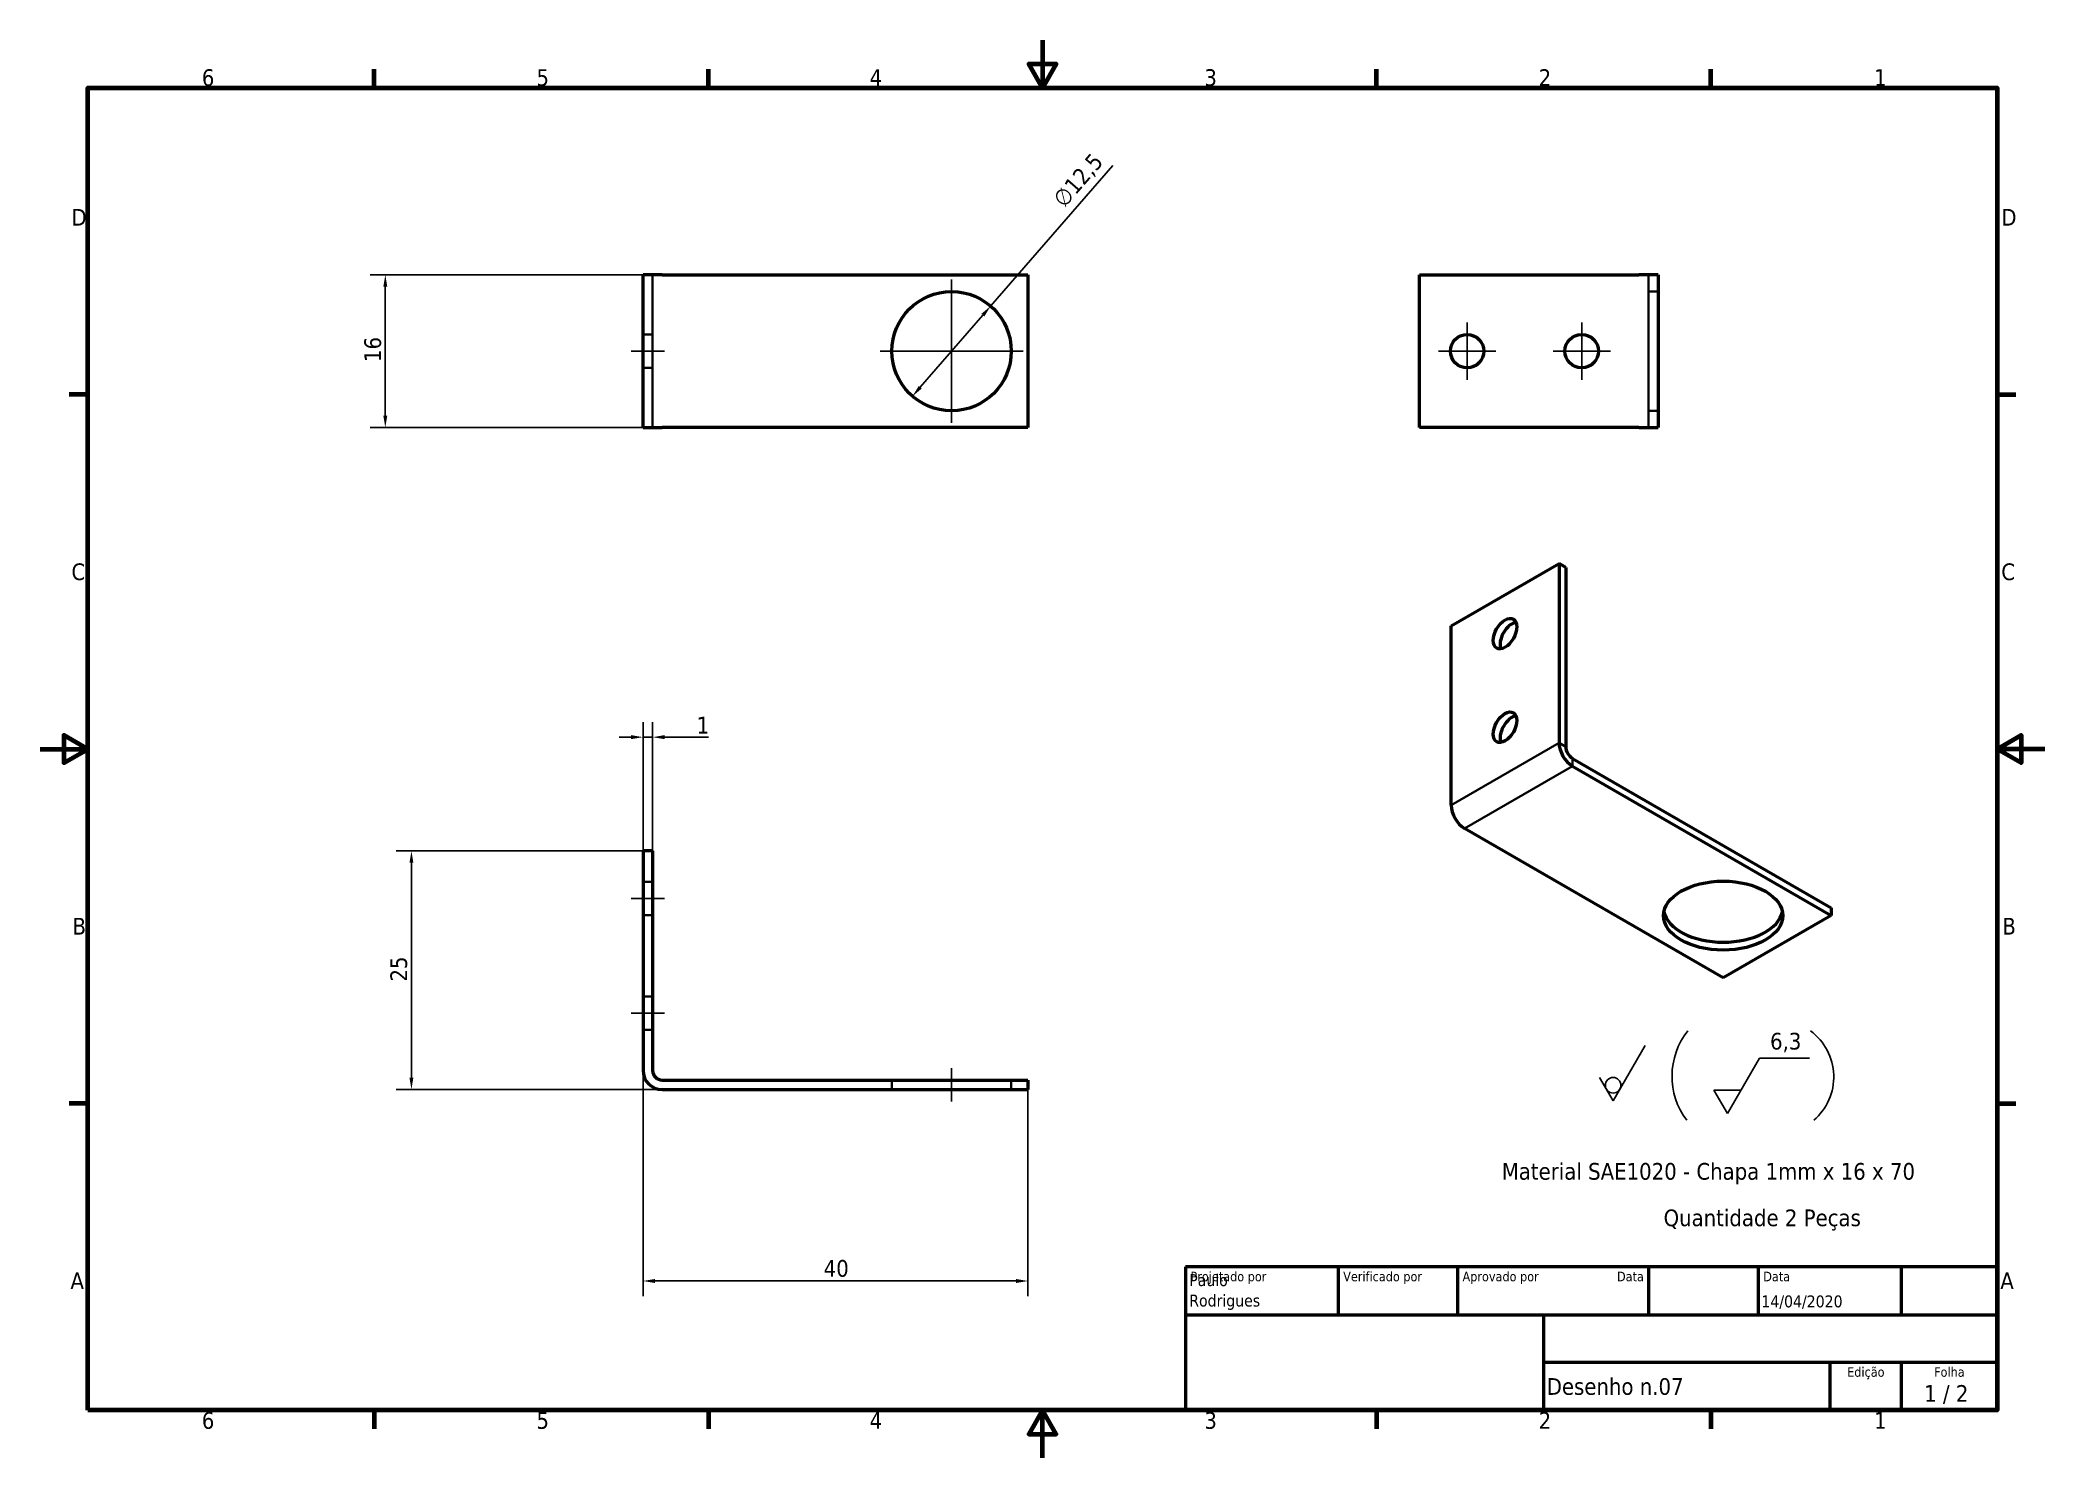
# Model space of a CAD drawing. Header units: millimetres. Extents: x 0 to 210, y 0 to 149.
import ezdxf
from ezdxf.enums import TextEntityAlignment as Align

# ---------------------------------------------------------------- set-up
doc = ezdxf.new("R2010")
doc.units = ezdxf.units.MM
doc.header["$LTSCALE"] = 0.5
for name, color, linetype, lineweight in [('Borda (ISO)', 7, 'Continuous', 70), ('Dimensão (ISO)', 7, 'Continuous', 25), ('Estreito visível (ISO)', 7, 'Continuous', 35), ('Geometria de rascunho (ISO)', 7, 'Continuous', 25), ('Linha de centro (ISO)', 7, 'Continuous', 25), ('Marca de centro (ISO)', 7, 'Continuous', 25), ('Oculto (ISO)', 7, 'Continuous', 35), ('Símbolo (ISO)', 7, 'Continuous', 25), ('Título (ISO)', 7, 'Continuous', 50), ('Visível (ISO)', 7, 'Continuous', 50)]:
    doc.layers.add(name, color=color, linetype=linetype, lineweight=lineweight)
doc.styles.add('Estilo de texto13', font='tahoma.ttf')
doc.styles.add('Estilo de texto14', font='tahoma.ttf')
doc.styles.add('Texto da nota (ISO)', font='tahoma.ttf')
doc.dimstyles.new('Padrão (ISO)', dxfattribs={"dimscale": 0.5, "dimtxt": 3.5, "dimasz": 2.5, "dimexe": 3.175, "dimexo": 0, "dimgap": 0.762, "dimtad": 1, "dimrnd": 1e-08, "dimzin": 0, "dimtxsty": 'Texto da nota (ISO)', "dimcen": 0.09, "dimdle": 10, "dimclrd": 256, "dimclre": 256, "dimclrt": 256, "dimazin": 0, "dimtfac": 1.001486, "dimtmove": 0, "dimatfit": 3, "dimfxl": 1, "dimtolj": 1, "dimtzin": 0, "dimlwd": -1, "dimlwe": -1, "dimarcsym": 0})

# ---------------------------------------------------------------- blocks, each defined once
blk = doc.blocks.new('Bordas Borda padrão')
at = {"layer": 'Borda (ISO)'}
for p, q in [((70, 287), (70, 290.9)), ((140, 287), (140, 290.9)), ((280, 287), (280, 290.9)), ((350, 287), (350, 290.9)), ((10, 222.75), (6.1, 222.75)), ((410, 222.75), (413.9, 222.75)), ((10, 74.25), (6.1, 74.25)), ((410, 74.25), (413.9, 74.25)), ((70, 10), (70, 6.1)), ((140, 10), (140, 6.1)), ((280, 10), (280, 6.1)), ((350, 10), (350, 6.1))]:
    blk.add_line(p, q, dxfattribs=at)
at = {"layer": 'Borda (ISO)', "flags": 128}
for points in [[(210, 297), (210, 287), (207.11, 292), (212.89, 292), (210, 287)], [(10, 10), (10, 287), (410, 287), (410, 10), (10, 10)], [(0, 148.5), (10, 148.5), (5, 151.39), (5, 145.61), (10, 148.5)], [(420, 148.5), (410, 148.5), (415, 151.39), (415, 145.61), (410, 148.5)], [(210, 0), (210, 10), (207.11, 5), (212.89, 5), (210, 10)]]:
    blk.add_lwpolyline(points, dxfattribs=at)
at = {"layer": 'Borda (ISO)', "char_height": 3.5, "attachment_point": 7, "style": 'Texto da nota (ISO)'}
for s, insert in [('6', (33.88, 287.33)), ('5', (103.98, 287.33)), ('4', (173.78, 287.4)), ('3', (243.91, 287.33)), ('2', (313.94, 287.4)), ('1', (384.21, 287.4)), ('D', (6.57, 258.13)), ('D', (410.87, 258.13)), ('C', (6.56, 183.81)), ('C', (410.86, 183.81)), ('B', (6.78, 109.63)), ('B', (411.08, 109.63)), ('A', (6.36, 35.38)), ('A', (410.66, 35.38)), ('6', (33.88, 6.03)), ('5', (103.98, 6.03)), ('4', (173.78, 6.1)), ('3', (243.91, 6.03)), ('2', (313.94, 6.1)), ('1', (384.21, 6.1))]:
    blk.add_mtext(s, dxfattribs=dict(at, insert=insert))
blk = doc.blocks.new('Blocos de títulos ISO')
at = {"layer": 'Título (ISO)'}
for p, q in [((270.07, 130), (100.07, 130)), ((100.07, 130), (100.07, 100)), ((132.07, 120), (132.07, 130)), ((157.07, 120), (157.07, 130)), ((197.07, 120), (197.07, 130)), ((220.07, 120), (220.07, 130)), ((250.07, 120), (250.07, 130)), ((270.07, 100), (270.07, 130)), ((100.07, 120), (270.07, 120)), ((175.07, 120), (175.07, 100)), ((270.07, 110), (175.07, 110)), ((235.07, 100), (235.07, 110)), ((250.07, 100), (250.07, 110)), ((100.07, 100), (270.07, 100))]:
    blk.add_line(p, q, dxfattribs=at)
at = {"layer": 'Título (ISO)', "style": 'Estilo de texto14'}
for s, p in [('Projetado por', (101.07, 129)), ('Verificado por', (133.07, 129)), ('Aprovado por', (158.07, 129)), ('Data', (221.07, 129))]:
    blk.add_text(s, height=2, dxfattribs=at).set_placement(p, align=Align.TOP_LEFT)
blk.add_text('Data', height=2, dxfattribs=at).set_placement((196.07, 129), align=Align.TOP_RIGHT)
for s, p in [('Edição', (242.57, 109)), ('Folha', (260.07, 109))]:
    blk.add_text(s, height=2, dxfattribs=at).set_placement(p, align=Align.TOP_CENTER)
at = {"layer": 'Título (ISO)', "style": 'Texto da nota (ISO)'}
blk.add_text('1 / 2 ', height=3.5, dxfattribs=at).set_placement((260.07, 103.5), align=Align.MIDDLE_CENTER)
at = {"layer": 'Título (ISO)'}
for tag, p, height, style in [('AUTOR_001', (100.82, 125.99), 2.5, 'Estilo de texto13'), ('AUTOR_002', (100.82, 121.71), 2.5, 'Estilo de texto13'), ('DATA_DE_CRIAÇÃO_001', (220.69, 121.54), 2.5, 'Estilo de texto13'), ('NÚMERO_DA_PEÇA_001', (175.72, 103.21), 3.5, 'Texto da nota (ISO)')]:
    blk.add_attdef(tag, p, '', height=height, dxfattribs=dict(at, style=style))
at = {"layer": 'Título (ISO)', "style": 'Estilo de texto13'}
for tag, p in [('VERIFICADO_POR', (133.07, 121)), ('APROVADO_POR_ENG.', (158.07, 121))]:
    blk.add_attdef(tag, text='', height=2.5, dxfattribs=at).set_placement(p, align=Align.BOTTOM_LEFT)
blk.add_attdef('DATA_DE_APROVAÇÃO_DA_ENG.', text='', height=2.5, dxfattribs=at).set_placement((196.07, 121), align=Align.BOTTOM_RIGHT)
at = {"layer": 'Título (ISO)', "style": 'Texto da nota (ISO)'}
for tag, p in [('TÍTULO', (222.57, 115)), ('EMPRESA', (137.41, 109.96)), ('NÚMERO_DE_REVISÃO', (242.57, 103.5))]:
    blk.add_attdef(tag, text='', height=3.5, dxfattribs=at).set_placement(p, align=Align.MIDDLE_CENTER)
blk = doc.blocks.new('*D5')
at = {"layer": 'Defpoints', "color": 0, "transparency": 16777216}
for p in [(99.57, 120.64), (91.38, 111.2)]:
    blk.add_point(p, dxfattribs=at)
at = {"layer": 'Dimensão (ISO)', "transparency": 16777216}
for p, q in [((99.57, 120.64), (112.35, 135.35)), ((92.2, 112.14), (98.75, 119.7))]:
    blk.add_line(p, q, dxfattribs=at)
for points in [[(98.6, 119.83), (98.91, 119.56), (99.57, 120.64)], [(92.04, 112.28), (92.36, 112.01), (91.38, 111.2)]]:
    blk.add_solid(points, dxfattribs=at)
at = {"layer": 'Dimensão (ISO)', "transparency": 16777216, "insert": (105.95, 132), "char_height": 1.75, "attachment_point": 1, "rotation": 49.0431, "style": 'Texto da nota (ISO)'}
blk.add_mtext('\\A1;∅12,5', dxfattribs=at)
blk = doc.blocks.new('*D6')
at = {"layer": 'Defpoints', "color": 0, "transparency": 16777216}
for p in [(65.16, 123.92), (36.16, 107.92), (65.16, 107.92)]:
    blk.add_point(p, dxfattribs=at)
at = {"layer": 'Dimensão (ISO)', "transparency": 16777216}
for p, q in [((65.16, 123.92), (34.57, 123.92)), ((36.16, 122.67), (36.16, 109.17)), ((65.16, 107.92), (34.57, 107.92))]:
    blk.add_line(p, q, dxfattribs=at)
for points in [[(35.95, 122.67), (36.37, 122.67), (36.16, 123.92)], [(35.95, 109.17), (36.37, 109.17), (36.16, 107.92)]]:
    blk.add_solid(points, dxfattribs=at)
at = {"layer": 'Dimensão (ISO)', "transparency": 16777216, "insert": (33.96, 114.78), "char_height": 1.75, "attachment_point": 1, "rotation": 90, "style": 'Texto da nota (ISO)'}
blk.add_mtext('\\A1;16', dxfattribs=at)
blk = doc.blocks.new('*D7')
at = {"layer": 'Defpoints', "color": 0, "transparency": 16777216}
for p in [(63.16, 63.58), (38.9, 38.58), (65.16, 38.58)]:
    blk.add_point(p, dxfattribs=at)
at = {"layer": 'Dimensão (ISO)', "transparency": 16777216}
for p, q in [((63.16, 63.58), (37.31, 63.58)), ((38.9, 62.33), (38.9, 39.83)), ((65.16, 38.58), (37.31, 38.58))]:
    blk.add_line(p, q, dxfattribs=at)
for points in [[(38.69, 62.33), (39.1, 62.33), (38.9, 63.58)], [(38.69, 39.83), (39.1, 39.83), (38.9, 38.58)]]:
    blk.add_solid(points, dxfattribs=at)
at = {"layer": 'Dimensão (ISO)', "transparency": 16777216, "insert": (36.69, 49.89), "char_height": 1.75, "attachment_point": 1, "rotation": 90, "style": 'Texto da nota (ISO)'}
blk.add_mtext('\\A1;25', dxfattribs=at)
blk = doc.blocks.new('*D8')
at = {"layer": 'Defpoints', "color": 0, "transparency": 16777216}
for p in [(63.16, 40.58), (103.48, 38.58), (103.48, 18.53)]:
    blk.add_point(p, dxfattribs=at)
at = {"layer": 'Dimensão (ISO)', "transparency": 16777216}
for p, q in [((63.16, 40.58), (63.16, 16.94)), ((103.48, 38.58), (103.48, 16.94)), ((64.41, 18.53), (102.23, 18.53))]:
    blk.add_line(p, q, dxfattribs=at)
for points in [[(64.41, 18.74), (64.41, 18.32), (63.16, 18.53)], [(102.23, 18.74), (102.23, 18.32), (103.48, 18.53)]]:
    blk.add_solid(points, dxfattribs=at)
at = {"layer": 'Dimensão (ISO)', "transparency": 16777216, "insert": (82.08, 20.73), "char_height": 1.75, "attachment_point": 1, "style": 'Texto da nota (ISO)'}
blk.add_mtext('\\A1;40', dxfattribs=at)
blk = doc.blocks.new('*D9')
at = {"layer": 'Defpoints', "color": 0, "transparency": 16777216}
for p in [(64.16, 75.49), (63.16, 63.58), (64.16, 63.58)]:
    blk.add_point(p, dxfattribs=at)
at = {"layer": 'Dimensão (ISO)', "transparency": 16777216}
for p, q in [((63.16, 63.58), (63.16, 77.07)), ((64.16, 63.58), (64.16, 77.07)), ((61.91, 75.49), (60.66, 75.49)), ((63.16, 75.49), (64.16, 75.49)), ((65.41, 75.49), (70, 75.49))]:
    blk.add_line(p, q, dxfattribs=at)
for points in [[(61.91, 75.7), (61.91, 75.28), (63.16, 75.49)], [(65.41, 75.7), (65.41, 75.28), (64.16, 75.49)]]:
    blk.add_solid(points, dxfattribs=at)
at = {"layer": 'Dimensão (ISO)', "transparency": 16777216, "insert": (68.77, 77.62), "char_height": 1.75, "attachment_point": 1, "style": 'Texto da nota (ISO)'}
blk.add_mtext('\\A1;1', dxfattribs=at)
blk = doc.blocks.new('Identificador de textura de superfície1')
at = {"layer": 'Símbolo (ISO)'}
for p, q in [((329.55, 74.8), (336.26, 86.42)), ((326.72, 79.7), (329.55, 74.8))]:
    blk.add_line(p, q, dxfattribs=at)
blk.add_circle((329.55, 78.06), 1.63, dxfattribs=at)
blk = doc.blocks.new('Identificador de textura de superfície2')
at = {"layer": 'Símbolo (ISO)'}
for p, q in [((353.48, 72.14), (360.19, 83.77)), ((360.19, 83.77), (370.69, 83.77)), ((350.65, 77.04), (353.48, 72.14)), ((350.65, 77.04), (356.31, 77.04))]:
    blk.add_line(p, q, dxfattribs=at)
at = {"layer": 'Símbolo (ISO)', "insert": (362.42, 84.99), "char_height": 3.5, "attachment_point": 7, "style": 'Texto da nota (ISO)'}
blk.add_mtext('6,3', dxfattribs=at)

msp = doc.modelspace()

# ---------------------------------------------------------------- linework, layer by layer
at = {"layer": 'Estreito visível (ISO)'}
for p, q in [((147.8, 68.36), (159.11, 74.89)), ((159.11, 74.89), (159.82, 74.49)), ((160.52, 72.44), (149.21, 65.91)), ((160.52, 73.26), (160.52, 72.44))]:
    msp.add_line(p, q, dxfattribs=at)
at = {"layer": 'Geometria de rascunho (ISO)'}
for centre, radius, start, end in [((178.59, 39.97), 7.65, 141.6603, 216.9916), ((181.9, 39.91), 5.98, 310.5884, 53.4543)]:
    msp.add_arc(centre, radius, start, end, dxfattribs=at)
at = {"layer": 'Linha de centro (ISO)', "linetype": 'Continuous'}
for p, q in [((65.41, 115.92), (61.91, 115.92)), ((65.41, 58.58), (61.91, 58.58)), ((65.41, 46.58), (61.91, 46.58)), ((95.48, 40.83), (95.48, 37.33))]:
    msp.add_line(p, q, dxfattribs=at)
at = {"layer": 'Marca de centro (ISO)', "linetype": 'Continuous'}
for p, q in [((95.48, 123.42), (95.48, 108.42)), ((149.48, 118.92), (149.48, 112.92)), ((161.48, 118.92), (161.48, 112.92)), ((102.98, 115.92), (87.98, 115.92)), ((152.48, 115.92), (146.48, 115.92)), ((164.48, 115.92), (158.48, 115.92))]:
    msp.add_line(p, q, dxfattribs=at)
at = {"layer": 'Oculto (ISO)'}
for p, q in [((64.16, 123.92), (64.16, 107.92)), ((168.48, 107.92), (168.48, 123.92)), ((168.48, 122.17), (169.48, 122.17)), ((64.16, 117.67), (63.16, 117.67)), ((64.16, 114.17), (63.16, 114.17)), ((168.48, 109.67), (169.48, 109.67)), ((64.16, 60.33), (63.16, 60.33)), ((64.16, 56.83), (63.16, 56.83)), ((64.16, 48.33), (63.16, 48.33)), ((64.16, 44.83), (63.16, 44.83)), ((89.23, 39.58), (89.23, 38.58)), ((101.73, 39.58), (101.73, 38.58))]:
    msp.add_line(p, q, dxfattribs=at)
at = {"layer": 'Visível (ISO)'}
for p, q in [((63.16, 107.92), (63.16, 123.92)), ((65.16, 123.92), (63.16, 123.92)), ((65.16, 123.92), (103.48, 123.92)), ((103.48, 123.92), (103.48, 107.92)), ((144.48, 123.92), (167.48, 123.92)), ((144.48, 107.92), (144.48, 123.92)), ((169.48, 123.92), (167.48, 123.92)), ((169.48, 123.92), (169.48, 107.92)), ((63.16, 107.92), (65.16, 107.92)), ((103.48, 107.92), (65.16, 107.92)), ((167.48, 107.92), (144.48, 107.92)), ((167.48, 107.92), (169.48, 107.92)), ((147.8, 87.14), (159.11, 93.67)), ((159.82, 93.27), (159.11, 93.67)), ((159.11, 93.67), (159.11, 74.89)), ((159.82, 93.27), (159.82, 74.49)), ((147.8, 68.36), (147.8, 87.14)), ((160.52, 73.26), (187.62, 57.62)), ((160.52, 72.44), (187.62, 56.8)), ((176.3, 50.27), (149.21, 65.91)), ((64.16, 63.58), (63.16, 63.58)), ((63.16, 63.58), (63.16, 40.58)), ((64.16, 63.58), (64.16, 40.58)), ((187.62, 56.8), (176.3, 50.27)), ((187.62, 57.62), (187.62, 56.8)), ((65.16, 39.58), (103.48, 39.58)), ((65.16, 38.58), (103.48, 38.58)), ((103.48, 39.58), (103.48, 38.58))]:
    msp.add_line(p, q, dxfattribs=at)
for centre, radius in [((95.48, 115.92), 6.25), ((149.48, 115.92), 1.75), ((161.48, 115.92), 1.75)]:
    msp.add_circle(centre, radius, dxfattribs=at)
for radius in [2, 1]:
    msp.add_arc((65.16, 40.58), radius, 180, 270, dxfattribs=at)
for centre, major_axis in [((153.45, 86.33), (-0.87, -1.52)), ((153.45, 76.53), (-0.87, -1.52)), ((176.3, 56.8), (6.25, 0))]:
    msp.add_ellipse(centre, major_axis=major_axis, ratio=0.57735, dxfattribs=at)
for centre, major_axis, start_param, end_param in [((154.16, 85.92), (-0.87, -1.52), 3.557545, 5.867233), ((154.16, 76.12), (-0.87, -1.52), 3.557545, 5.867233), ((160.52, 74.08), (1, -1.73), 3.926991, 5.497787), ((160.52, 74.08), (0.5, -0.866), 3.926991, 5.497787), ((149.21, 67.55), (-1, 1.73), 0.785398, 2.356194), ((176.3, 57.62), (-6.25, 0), 0.11338, 3.028213)]:
    msp.add_ellipse(centre, major_axis=major_axis, ratio=0.57735, start_param=start_param, end_param=end_param, dxfattribs=at)

# ---------------------------------------------------------------- block references
at = {"xscale": 0.5, "yscale": 0.5, "zscale": 0.5}
msp.add_blockref('Bordas Borda padrão', (0, 0), dxfattribs=at)
msp.add_blockref('Blocos de títulos ISO', (69.96, -45), dxfattribs=at).add_auto_attribs({'NÚMERO_DA_PEÇA_001': 'Desenho n.07', 'AUTOR_001': 'Paulo', 'DATA_DE_CRIAÇÃO_001': '14/04/2020', 'AUTOR_002': 'Rodrigues'})
at = {"layer": 'Símbolo (ISO)', "xscale": 0.5, "yscale": 0.5, "zscale": 0.5}
for name in ['Identificador de textura de superfície2', 'Identificador de textura de superfície1']:
    msp.add_blockref(name, (0, 0), dxfattribs=at)

# ---------------------------------------------------------------- texts
at = {"layer": 'Símbolo (ISO)', "char_height": 1.75, "attachment_point": 1, "style": 'Texto da nota (ISO)'}
for s, insert, width in [('{\\fTahoma|b0|i0;Material SAE1020 - Chapa 1mm x 16 x 70}', (153.11, 30.89), 44.33), ('{\\fTahoma|b0|i0;Quantidade 2 Peças}', (170.06, 26.02), 21.0539)]:
    msp.add_mtext(s, dxfattribs=dict(at, insert=insert, width=width))

# ---------------------------------------------------------------- dimensions: what is measured, and where the dimension line sits
at = {"layer": 'Dimensão (ISO)'}
dim = msp.add_diameter_dim_2p(p1=(91.38, 111.2), p2=(99.57, 120.64), dimstyle='Padrão (ISO)', override={"dimgap": 0.762, "dimdec": 1, "dimlfac": 1, "dimtol": 0, "dimlim": 0, "dimtp": 0, "dimtm": 0, "dimtdec": 2, "dimatfit": 2}, dxfattribs=at)
dim.commit()
dim.dimension.update_dxf_attribs({"geometry": '*D5', "text_midpoint": (110.02, 132.67), "dimtype": 163})
for base, p1, p2, angle, override, picture, middle in [((36.16, 107.92), (65.16, 123.92), (65.16, 107.92), 270, {"dimgap": 0.762, "dimdec": 0, "dimtol": 0, "dimlim": 0, "dimtp": 0, "dimtm": 0, "dimtdec": 2, "dimtofl": 0, "dimatfit": 1}, '*D6', (36.16, 115.92)), ((64.16, 75.49), (63.16, 63.58), (64.16, 63.58), 180, {"dimgap": 0.762, "dimdec": 0, "dimtol": 0, "dimlim": 0, "dimtp": 0, "dimtm": 0, "dimtdec": 2, "dimtofl": 1, "dimatfit": 1}, '*D9', (69.2, 75.49)), ((38.9, 38.58), (63.16, 63.58), (65.16, 38.58), 270, {"dimgap": 0.762, "dimdec": 0, "dimtol": 0, "dimlim": 0, "dimtp": 0, "dimtm": 0, "dimtdec": 2, "dimtofl": 0, "dimatfit": 1}, '*D7', (38.9, 51.08)), ((103.48, 18.53), (63.16, 40.58), (103.48, 38.58), 180, {"dimgap": 0.762, "dimdec": 0, "dimtol": 0, "dimlim": 0, "dimtp": 0, "dimtm": 0, "dimtdec": 2, "dimtofl": 0, "dimatfit": 1}, '*D8', (83.32, 18.53))]:
    dim = msp.add_linear_dim(base=base, p1=p1, p2=p2, angle=angle, dimstyle='Padrão (ISO)', override=override, dxfattribs=at)
    dim.commit()
    dim.dimension.update_dxf_attribs({"geometry": picture, "text_midpoint": middle, "dimtype": 160})

doc.saveas('drawing.dxf')
